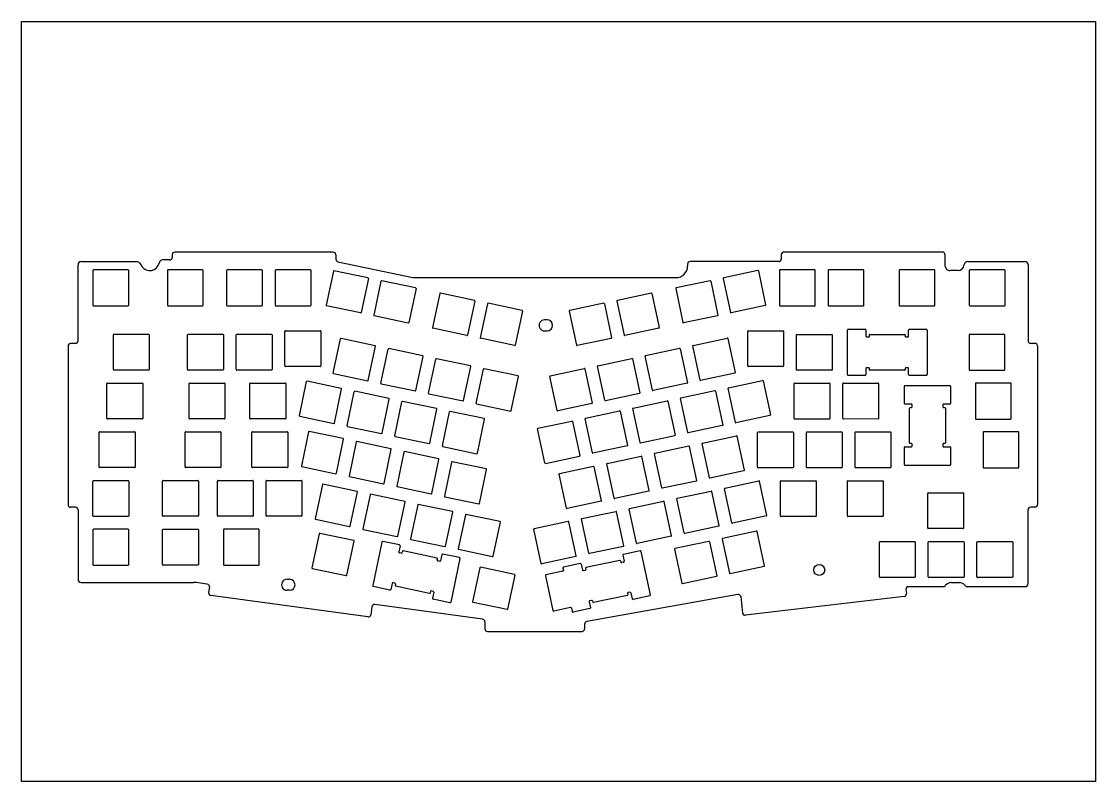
# Model space of a CAD drawing. Header units: inches. Extents: x -412 to 2236, y 581 to 1198.
# Drawn here: x -409.7 to 10.3, y 581 to 878 of the extents above; entities that cross this region are included whole.
import ezdxf

# ---------------------------------------------------------------- set-up
doc = ezdxf.new("R2010")
doc.units = ezdxf.units.IN
doc.header["$LTSCALE"] = 1.21
doc.header["$MEASUREMENT"] = 0
doc.layers.get('0').update_dxf_attribs({"linetype": 'CONTINUOUS'})

msp = doc.modelspace()

# ---------------------------------------------------------------- linework, layer by layer
for p, q in [((-409.726, 878.013), (10.274, 878.013)), ((-409.726, 581.013), (-409.726, 878.013)), ((10.274, 878.013), (10.274, 581.013)), ((10.274, 581.013), (-409.726, 581.013))]:
    msp.add_line(p, q)
at = {"color": 7, "linetype": 'Continuous'}
for p, q in [((-350.787, 786.877), (-350.787, 785.822)), ((-287.787, 787.881), (-349.787, 787.877)), ((-286.787, 786.881), (-286.787, 785.119)), ((-112.607, 786.893), (-112.607, 785.193)), ((-49.607, 787.897), (-111.607, 787.893)), ((-48.607, 786.897), (-48.606, 782.68)), ((-387.609, 753.189), (-387.611, 782.97)), ((-386.412, 784.17), (-364.667, 784.172)), ((-363.426, 783.514), (-362.611, 782.314)), ((-351.787, 784.821), (-354.462, 784.821)), ((-285.993, 784.141), (-256.708, 777.953)), ((-149.249, 783.193), (-149.248, 782.432)), ((-113.607, 784.193), (-148.249, 784.193)), ((-39.663, 784.193), (-17.307, 784.195)), ((-16.106, 782.995), (-16.104, 753.214)), ((-381.811, 780.719), (-381.81, 767.119)), ((-368.011, 780.92), (-381.611, 780.919)), ((-367.81, 767.12), (-367.811, 780.72)), ((-352.683, 780.721), (-352.682, 767.121)), ((-338.883, 780.922), (-352.483, 780.921)), ((-338.682, 767.122), (-338.683, 780.722)), ((-329.536, 780.723), (-329.535, 767.123)), ((-315.736, 780.924), (-329.336, 780.923)), ((-315.535, 767.124), (-315.536, 780.724)), ((-310.486, 780.724), (-310.485, 767.124)), ((-296.686, 780.925), (-310.286, 780.924)), ((-296.485, 767.125), (-296.486, 780.725)), ((-287.776, 780.466), (-290.586, 767.159)), ((-274.232, 777.81), (-287.539, 780.62)), ((-274.078, 777.573), (-276.889, 764.266)), ((-256.502, 777.932), (-153.748, 777.932)), ((-135.269, 777.628), (-132.438, 764.326)), ((-121.813, 780.697), (-135.115, 777.866)), ((-121.576, 780.543), (-118.745, 767.241)), ((-113.35, 780.737), (-113.349, 767.137)), ((-99.55, 780.938), (-113.15, 780.937)), ((-99.349, 766.938), (-99.35, 780.738)), ((-94.3, 780.739), (-94.299, 767.139)), ((-80.5, 780.94), (-94.1, 780.939)), ((-80.299, 767.14), (-80.3, 780.74)), ((-66.538, 780.738), (-66.538, 767.138)), ((-52.738, 780.938), (-66.338, 780.938)), ((-52.538, 767.139), (-52.538, 780.738)), ((-43.498, 780.681), (-46.606, 780.681)), ((-39.098, 780.739), (-39.098, 767.139)), ((-25.299, 780.939), (-38.898, 780.939)), ((-25.098, 767.139), (-25.099, 780.739)), ((-269.137, 776.529), (-271.948, 763.223)), ((-255.594, 773.873), (-268.9, 776.683)), ((-255.439, 773.636), (-258.25, 760.33)), ((-153.902, 773.663), (-151.071, 760.361)), ((-140.446, 776.731), (-153.748, 773.9)), ((-140.209, 776.577), (-137.378, 763.275)), ((-246.169, 771.678), (-248.979, 758.372)), ((-232.625, 769.022), (-245.932, 771.832)), ((-232.471, 768.785), (-235.281, 755.478)), ((-176.863, 768.776), (-174.032, 755.474)), ((-163.407, 771.845), (-176.709, 769.014)), ((-163.169, 771.691), (-160.338, 758.389)), ((-381.61, 766.919), (-368.01, 766.92)), ((-352.482, 766.921), (-338.882, 766.922)), ((-329.335, 766.923), (-315.735, 766.924)), ((-310.285, 766.924), (-296.685, 766.925)), ((-277.126, 764.112), (-290.432, 766.922)), ((-227.53, 767.741), (-230.34, 754.435)), ((-213.987, 765.085), (-227.293, 767.896)), ((-213.832, 764.848), (-216.643, 751.542)), ((-195.495, 764.811), (-192.665, 751.509)), ((-182.039, 767.879), (-195.341, 765.048)), ((-181.802, 767.725), (-178.971, 754.423)), ((-118.899, 767.003), (-132.201, 764.172)), ((-113.149, 766.937), (-99.349, 766.938)), ((-94.099, 766.939), (-80.499, 766.94)), ((-66.338, 766.938), (-52.738, 766.939)), ((-38.898, 766.939), (-25.298, 766.939)), ((-258.487, 760.175), (-271.793, 762.986)), ((-204.165, 761.406), (-205.165, 761.406)), ((-137.532, 763.038), (-150.834, 760.207)), ((-306.684, 743.389), (-306.685, 756.989)), ((-306.485, 757.19), (-292.885, 757.19)), ((-292.685, 756.99), (-292.684, 743.39)), ((-235.518, 755.324), (-248.825, 758.135)), ((-205.165, 757.106), (-204.165, 757.106)), ((-160.492, 758.151), (-173.795, 755.32)), ((-125.749, 743.392), (-125.75, 756.992)), ((-125.55, 757.192), (-111.95, 757.193)), ((-111.75, 756.993), (-111.749, 743.393)), ((-86.749, 740.024), (-86.75, 757.424)), ((-86.45, 757.724), (-79.8, 757.725)), ((-79.5, 757.425), (-79.5, 755.025)), ((-62.8, 755.026), (-62.8, 757.426)), ((-62.5, 757.726), (-55.85, 757.726)), ((-55.55, 757.426), (-55.549, 740.026)), ((-388.609, 752.189), (-390.509, 752.189)), ((-373.799, 741.975), (-373.8, 755.575)), ((-373.6, 755.775), (-360, 755.776)), ((-359.8, 755.576), (-359.799, 741.976)), ((-344.784, 741.977), (-344.785, 755.577)), ((-344.585, 755.777), (-330.985, 755.778)), ((-330.785, 755.578), (-330.784, 741.978)), ((-325.734, 741.978), (-325.735, 755.578)), ((-325.535, 755.778), (-311.935, 755.779)), ((-311.735, 755.579), (-311.734, 741.979)), ((-287.811, 740.626), (-284.995, 753.955)), ((-271.449, 751.298), (-284.758, 754.109)), ((-216.88, 751.387), (-230.186, 754.198)), ((-179.125, 754.186), (-192.427, 751.355)), ((-147.05, 751.442), (-133.745, 754.273)), ((-133.508, 754.119), (-130.673, 740.794)), ((-106.699, 741.923), (-106.7, 755.523)), ((-106.5, 755.723), (-92.9, 755.724)), ((-92.7, 755.524), (-92.699, 741.924)), ((-79.2, 754.725), (-78.45, 754.725)), ((-78.15, 755.025), (-78.15, 755.525)), ((-77.95, 755.725), (-64.35, 755.726)), ((-64.15, 755.526), (-64.15, 755.026)), ((-63.85, 754.726), (-63.1, 754.726)), ((-39.198, 755.523), (-39.198, 741.923)), ((-25.399, 755.724), (-38.999, 755.723)), ((-25.199, 741.923), (-25.199, 755.524)), ((-13.404, 752.214), (-15.104, 752.214)), ((-391.509, 751.189), (-391.505, 689.189)), ((-274.108, 737.755), (-271.293, 751.085)), ((-271.449, 751.298), (-271.453, 751.299)), ((-269.172, 736.689), (-266.357, 750.018)), ((-252.811, 747.362), (-266.12, 750.173)), ((-165.682, 747.476), (-152.378, 750.308)), ((-152.141, 750.154), (-149.306, 736.828)), ((-144.37, 737.903), (-147.206, 751.228)), ((-12.404, 751.214), (-12.4, 689.214)), ((-255.469, 733.819), (-252.654, 747.148)), ((-252.811, 747.362), (-252.814, 747.362)), ((-250.533, 732.752), (-247.718, 746.082)), ((-234.172, 743.425), (-247.481, 746.236)), ((-234.172, 743.425), (-234.175, 743.426)), ((-184.315, 743.511), (-171.011, 746.342)), ((-170.773, 746.188), (-167.938, 732.863)), ((-163.003, 733.937), (-165.838, 747.263)), ((-359.999, 741.776), (-373.599, 741.775)), ((-330.984, 741.778), (-344.584, 741.777)), ((-311.934, 741.779), (-325.534, 741.778)), ((-292.884, 743.19), (-306.484, 743.19)), ((-287.654, 740.412), (-274.345, 737.601)), ((-287.654, 740.412), (-287.651, 740.411)), ((-236.83, 729.882), (-234.015, 743.211)), ((-231.894, 728.816), (-229.079, 742.145)), ((-215.533, 739.488), (-228.842, 742.299)), ((-218.192, 725.945), (-215.376, 739.275)), ((-215.533, 739.488), (-215.536, 739.489)), ((-200.269, 726.006), (-203.104, 739.332)), ((-202.948, 739.545), (-189.643, 742.377)), ((-189.406, 742.223), (-186.571, 728.898)), ((-181.636, 729.972), (-184.471, 743.297)), ((-130.829, 740.58), (-144.133, 737.749)), ((-111.949, 743.193), (-125.549, 743.192)), ((-92.899, 741.724), (-106.499, 741.723)), ((-79.799, 739.725), (-86.449, 739.724)), ((-79.499, 742.425), (-79.499, 740.025)), ((-78.449, 742.725), (-79.199, 742.725)), ((-78.149, 741.925), (-78.149, 742.425)), ((-64.349, 741.726), (-77.949, 741.725)), ((-64.149, 742.426), (-64.149, 741.926)), ((-63.099, 742.726), (-63.849, 742.726)), ((-62.799, 740.026), (-62.799, 742.426)), ((-55.849, 739.726), (-62.499, 739.726)), ((-38.998, 741.723), (-25.399, 741.723)), ((-376.302, 722.925), (-376.303, 736.525)), ((-376.103, 736.725), (-362.503, 736.726)), ((-362.303, 736.526), (-362.302, 722.926)), ((-344.182, 722.927), (-344.183, 736.527)), ((-343.983, 736.727), (-330.383, 736.728)), ((-330.183, 736.528), (-330.182, 722.928)), ((-320.382, 722.929), (-320.383, 736.529)), ((-320.183, 736.729), (-306.583, 736.73)), ((-306.383, 736.53), (-306.382, 722.93)), ((-301.042, 723.95), (-298.227, 737.279)), ((-284.681, 734.623), (-297.99, 737.434)), ((-269.015, 736.475), (-255.706, 733.664)), ((-269.015, 736.475), (-269.012, 736.475)), ((-149.461, 736.615), (-162.766, 733.783)), ((-133.254, 734.901), (-119.95, 737.732)), ((-119.713, 737.578), (-116.878, 724.253)), ((-36.694, 736.473), (-36.694, 722.873)), ((-22.895, 736.673), (-36.494, 736.673)), ((-22.694, 722.873), (-22.695, 736.473)), ((-287.34, 721.08), (-284.525, 734.409)), ((-284.681, 734.623), (-284.684, 734.623)), ((-282.403, 720.013), (-279.588, 733.343)), ((-266.042, 730.686), (-279.351, 733.497)), ((-250.376, 732.539), (-237.067, 729.728)), ((-250.376, 732.539), (-250.373, 732.538)), ((-168.094, 732.649), (-181.399, 729.818)), ((-151.887, 730.935), (-138.583, 733.767)), ((-138.345, 733.613), (-135.51, 720.288)), ((-130.575, 721.362), (-133.411, 734.687)), ((-268.701, 717.143), (-265.886, 730.473)), ((-266.042, 730.686), (-266.045, 730.687)), ((-263.765, 716.077), (-260.949, 729.406)), ((-247.403, 726.749), (-260.712, 729.56)), ((-247.403, 726.749), (-247.407, 726.75)), ((-231.738, 728.602), (-218.429, 725.791)), ((-231.738, 728.602), (-231.734, 728.601)), ((-186.727, 728.684), (-200.031, 725.853)), ((-167.841, 713.431), (-170.676, 726.756)), ((-170.52, 726.97), (-157.215, 729.801)), ((-156.978, 729.647), (-154.143, 716.322)), ((-149.208, 717.397), (-152.044, 730.722)), ((-362.502, 722.726), (-376.102, 722.725)), ((-330.382, 722.728), (-343.982, 722.727)), ((-306.582, 722.73), (-320.182, 722.729)), ((-300.886, 723.736), (-287.577, 720.925)), ((-300.886, 723.736), (-300.882, 723.736)), ((-250.062, 713.206), (-247.247, 726.536)), ((-245.126, 712.14), (-242.311, 725.469)), ((-228.765, 722.813), (-242.074, 725.624)), ((-231.423, 709.27), (-228.609, 722.599)), ((-228.765, 722.813), (-228.768, 722.813)), ((-186.473, 709.466), (-189.309, 722.791)), ((-189.153, 723.005), (-175.848, 725.836)), ((-175.611, 725.682), (-172.776, 712.357)), ((-117.033, 724.039), (-130.338, 721.208)), ((-36.494, 722.673), (-22.894, 722.673)), ((-282.247, 719.8), (-268.938, 716.989)), ((-282.247, 719.8), (-282.244, 719.799)), ((-205.106, 705.5), (-207.942, 718.825)), ((-207.785, 719.039), (-194.481, 721.871)), ((-194.244, 721.717), (-191.408, 708.391)), ((-135.666, 720.074), (-148.971, 717.243)), ((-379.301, 703.875), (-379.302, 717.475)), ((-379.102, 717.675), (-365.502, 717.676)), ((-365.302, 717.476), (-365.301, 703.876)), ((-345.781, 703.877), (-345.782, 717.477)), ((-345.582, 717.677), (-331.982, 717.678)), ((-331.782, 717.478), (-331.781, 703.878)), ((-319.611, 703.879), (-319.612, 717.479)), ((-319.412, 717.679), (-305.812, 717.68)), ((-305.612, 717.48), (-305.611, 703.88)), ((-297.467, 717.649), (-300.282, 704.319)), ((-283.921, 714.992), (-297.23, 717.803)), ((-286.58, 701.449), (-283.765, 714.779)), ((-283.921, 714.992), (-283.925, 714.993)), ((-263.608, 715.863), (-250.299, 713.052)), ((-263.608, 715.863), (-263.605, 715.862)), ((-154.299, 716.109), (-167.603, 713.277)), ((-143.413, 713.262), (-130.108, 716.094)), ((-127.035, 702.615), (-129.871, 715.94)), ((-121.846, 703.822), (-121.847, 717.422)), ((-121.647, 717.622), (-108.047, 717.623)), ((-107.847, 717.423), (-107.846, 703.823)), ((-102.796, 703.823), (-102.797, 717.423)), ((-102.597, 717.623), (-88.997, 717.624)), ((-88.797, 717.424), (-88.796, 703.824)), ((-33.695, 717.423), (-33.694, 703.823)), ((-19.894, 717.623), (-33.495, 717.623)), ((-19.694, 703.824), (-19.694, 717.423)), ((-278.829, 713.712), (-281.643, 700.382)), ((-265.283, 711.055), (-278.591, 713.866)), ((-267.941, 697.512), (-265.127, 710.842)), ((-265.283, 711.055), (-265.286, 711.056)), ((-246.644, 707.119), (-259.953, 709.93)), ((-244.969, 711.926), (-231.66, 709.115)), ((-244.969, 711.926), (-244.966, 711.926)), ((-172.932, 712.143), (-186.236, 709.312)), ((-162.045, 709.297), (-148.741, 712.128)), ((-145.668, 698.649), (-148.504, 711.974)), ((-140.733, 699.723), (-143.569, 713.049)), ((-260.19, 709.775), (-263.004, 696.446)), ((-249.302, 693.576), (-246.488, 706.905)), ((-246.644, 707.119), (-246.647, 707.119)), ((-241.551, 705.839), (-244.366, 692.509)), ((-228.005, 703.182), (-241.314, 705.993)), ((-204.869, 705.346), (-191.567, 708.177)), ((-180.678, 705.331), (-167.374, 708.163)), ((-164.301, 694.684), (-167.136, 708.009)), ((-159.366, 695.758), (-162.202, 709.083)), ((-365.501, 703.676), (-379.101, 703.675)), ((-331.981, 703.678), (-345.581, 703.677)), ((-305.811, 703.68), (-319.411, 703.679)), ((-300.126, 704.106), (-286.817, 701.295)), ((-300.126, 704.106), (-300.123, 704.105)), ((-230.664, 689.639), (-227.849, 702.968)), ((-228.005, 703.182), (-228.008, 703.183)), ((-199.311, 701.366), (-186.006, 704.198)), ((-182.933, 690.718), (-185.769, 704.044)), ((-177.999, 691.793), (-180.835, 705.118)), ((-127.192, 702.401), (-140.496, 699.57)), ((-108.046, 703.623), (-121.646, 703.622)), ((-88.996, 703.624), (-102.596, 703.623)), ((-33.494, 703.623), (-19.894, 703.624)), ((-381.805, 684.824), (-381.806, 698.424)), ((-381.606, 698.624), (-368.006, 698.625)), ((-367.806, 698.425), (-367.805, 684.825)), ((-314.078, 684.846), (-314.079, 698.446)), ((-313.879, 698.646), (-300.279, 698.647)), ((-300.079, 698.447), (-300.078, 684.847)), ((-281.487, 700.169), (-268.178, 697.358)), ((-281.487, 700.169), (-281.484, 700.168)), ((-196.632, 687.827), (-199.467, 701.152)), ((-145.824, 698.436), (-159.129, 695.604)), ((-134.664, 695.647), (-121.36, 698.479)), ((-118.287, 685), (-121.123, 698.325)), ((-112.945, 684.772), (-112.946, 698.372)), ((-112.746, 698.573), (-99.146, 698.573)), ((-98.946, 698.373), (-98.945, 684.773)), ((-86.745, 684.774), (-86.746, 698.374)), ((-86.546, 698.574), (-72.946, 698.575)), ((-72.746, 698.375), (-72.745, 684.775)), ((-292.06, 697.036), (-294.875, 683.707)), ((-278.514, 694.38), (-291.823, 697.191)), ((-281.173, 680.837), (-278.358, 694.166)), ((-278.514, 694.38), (-278.517, 694.38)), ((-273.421, 693.1), (-276.236, 679.77)), ((-259.875, 690.443), (-273.184, 693.254)), ((-262.848, 696.232), (-249.539, 693.421)), ((-262.848, 696.232), (-262.845, 696.232)), ((-164.457, 694.47), (-177.762, 691.639)), ((-153.297, 691.682), (-139.993, 694.514)), ((-136.92, 681.034), (-139.755, 694.36)), ((-131.985, 682.109), (-134.821, 695.434)), ((-55.345, 680.026), (-55.346, 693.626)), ((-55.146, 693.826), (-41.546, 693.827)), ((-41.346, 693.627), (-41.345, 680.027)), ((-262.534, 676.9), (-259.719, 690.23)), ((-259.875, 690.443), (-259.879, 690.444)), ((-254.783, 689.163), (-257.597, 675.833)), ((-241.237, 686.506), (-254.546, 689.317)), ((-244.209, 692.296), (-230.901, 689.485)), ((-244.209, 692.296), (-244.206, 692.295)), ((-183.09, 690.505), (-196.394, 687.673)), ((-171.93, 687.717), (-158.625, 690.548)), ((-155.552, 677.069), (-158.388, 690.394)), ((-150.618, 678.143), (-153.454, 691.468)), ((-388.605, 688.189), (-390.505, 688.189)), ((-387.605, 687.189), (-387.603, 660.021)), ((-368.005, 684.625), (-381.605, 684.624)), ((-300.278, 684.647), (-313.878, 684.646)), ((-243.895, 672.963), (-241.081, 686.293)), ((-241.237, 686.506), (-241.24, 686.507)), ((-236.144, 685.226), (-238.958, 671.897)), ((-222.598, 682.57), (-235.907, 685.381)), ((-190.563, 683.751), (-177.258, 686.583)), ((-174.185, 673.104), (-177.021, 686.429)), ((-169.251, 674.178), (-172.086, 687.503)), ((-118.443, 684.786), (-131.748, 681.955)), ((-16.098, 658.336), (-16.1, 687.214)), ((-13.4, 688.214), (-15.1, 688.214)), ((-294.719, 683.493), (-281.41, 680.682)), ((-294.719, 683.493), (-294.716, 683.493)), ((-225.256, 669.027), (-222.442, 682.356)), ((-222.598, 682.57), (-222.601, 682.57)), ((-195.891, 682.617), (-209.192, 679.786)), ((-192.818, 669.138), (-195.654, 682.463)), ((-187.883, 670.212), (-190.719, 683.538)), ((-137.076, 680.821), (-150.381, 677.989)), ((-99.145, 684.573), (-112.745, 684.573)), ((-72.945, 684.575), (-86.545, 684.574)), ((-381.805, 679.374), (-381.804, 665.774)), ((-368.005, 679.575), (-381.605, 679.574)), ((-367.804, 665.775), (-367.805, 679.375)), ((-354.559, 665.776), (-354.56, 679.376)), ((-354.36, 679.576), (-340.76, 679.577)), ((-340.56, 679.377), (-340.559, 665.777)), ((-330.76, 679.378), (-330.759, 665.778)), ((-316.96, 679.579), (-330.56, 679.578)), ((-316.759, 665.779), (-316.76, 679.379)), ((-293.357, 677.84), (-296.172, 664.51)), ((-279.811, 675.183), (-293.12, 677.994)), ((-276.08, 679.557), (-262.771, 676.746)), ((-276.08, 679.557), (-276.077, 679.556)), ((-206.516, 666.247), (-209.352, 679.572)), ((-155.709, 676.855), (-169.013, 674.024)), ((-122.243, 678.814), (-135.545, 675.984)), ((-119.174, 665.358), (-122.005, 678.66)), ((-41.545, 679.827), (-55.145, 679.826)), ((-282.47, 661.64), (-279.655, 674.97)), ((-279.811, 675.183), (-279.814, 675.184)), ((-268.789, 674.593), (-272.385, 657.569)), ((-261.927, 673.45), (-268.434, 674.824)), ((-261.696, 673.095), (-262.192, 670.747)), ((-257.441, 675.62), (-244.132, 672.809)), ((-257.441, 675.62), (-257.438, 675.619)), ((-174.342, 672.89), (-187.646, 670.058)), ((-140.875, 674.849), (-154.178, 672.018)), ((-140.638, 674.695), (-137.807, 661.393)), ((-135.699, 675.746), (-132.868, 662.444)), ((-74.194, 660.975), (-74.194, 674.575)), ((-73.994, 674.775), (-60.394, 674.776)), ((-60.194, 674.576), (-60.194, 660.976)), ((-55.144, 660.976), (-55.144, 674.576)), ((-54.944, 674.776), (-41.344, 674.777)), ((-41.144, 674.577), (-41.144, 660.977)), ((-36.094, 660.978), (-36.094, 674.578)), ((-35.894, 674.778), (-22.294, 674.779)), ((-22.094, 674.579), (-22.094, 660.979)), ((-261.227, 670.236), (-261.96, 670.391)), ((-260.768, 670.957), (-260.871, 670.468)), ((-247.222, 668.3), (-260.531, 671.111)), ((-247.222, 668.3), (-247.225, 668.301)), ((-247.173, 667.574), (-247.066, 668.087)), ((-245.384, 669.649), (-245.88, 667.301)), ((-238.494, 668.501), (-245.028, 669.881)), ((-238.263, 668.145), (-241.859, 651.121)), ((-238.802, 671.683), (-238.799, 671.683)), ((-225.493, 668.872), (-238.799, 671.683)), ((-192.974, 668.924), (-206.279, 666.093)), ((-174.556, 669.419), (-174.057, 667.072)), ((-167.821, 671.159), (-174.325, 669.775)), ((-167.465, 670.928), (-163.843, 653.909)), ((-154.331, 671.781), (-151.501, 658.479)), ((-381.604, 665.574), (-368.004, 665.575)), ((-340.759, 665.577), (-354.359, 665.576)), ((-330.559, 665.578), (-316.959, 665.579)), ((-296.016, 664.297), (-282.707, 661.486)), ((-296.016, 664.297), (-296.012, 664.296)), ((-246.235, 667.07), (-246.942, 667.219)), ((-230.496, 664.563), (-233.306, 651.257)), ((-216.954, 661.907), (-230.259, 664.717)), ((-197.982, 664.434), (-197.794, 663.554)), ((-191.246, 666.174), (-197.751, 664.79)), ((-190.89, 665.943), (-190.391, 663.596)), ((-189.174, 664.366), (-189.07, 663.877)), ((-175.718, 667.434), (-189.02, 664.603)), ((-175.481, 667.28), (-175.377, 666.791)), ((-174.288, 666.716), (-175.021, 666.56)), ((-132.631, 662.29), (-119.328, 665.121)), ((-305.883, 660.027), (-304.883, 660.027)), ((-216.798, 661.67), (-219.608, 648.363)), ((-216.954, 661.907), (-216.952, 661.907)), ((-204.858, 661.437), (-201.965, 647.841)), ((-198.025, 663.198), (-204.627, 661.793)), ((-189.301, 663.521), (-190.035, 663.365)), ((-137.961, 661.156), (-151.263, 658.325)), ((-60.394, 660.776), (-73.994, 660.775)), ((-41.344, 660.777), (-54.944, 660.776)), ((-22.294, 660.779), (-35.894, 660.778)), ((-386.403, 658.822), (-342.408, 658.824)), ((-337.087, 658.16), (-341.456, 658.759)), ((-336.232, 657.033), (-336.531, 654.858)), ((-304.883, 655.727), (-305.883, 655.727)), ((-265.647, 655.839), (-272.154, 657.213)), ((-264.796, 658.419), (-265.292, 656.07)), ((-263.706, 658.495), (-264.44, 658.65)), ((-263.475, 658.14), (-263.582, 657.627)), ((-263.426, 657.414), (-250.117, 654.603)), ((-263.426, 657.414), (-263.423, 657.413)), ((-249.777, 655.246), (-249.88, 654.757)), ((-248.688, 655.323), (-249.422, 655.478)), ((-63.864, 656.015), (-63.678, 654.445)), ((-49.5, 657.134), (-62.871, 657.133)), ((-46.138, 658.724), (-42.968, 658.724)), ((-17.298, 657.136), (-39.607, 657.134)), ((-274.251, 645.302), (-335.676, 653.732)), ((-248.456, 654.967), (-248.952, 652.619)), ((-242.214, 650.889), (-248.721, 652.264)), ((-233.149, 651.019), (-233.152, 651.02)), ((-219.845, 648.209), (-233.152, 651.02)), ((-129.656, 654.115), (-188.701, 643.547)), ((-187.768, 651.272), (-187.268, 648.924)), ((-186.803, 651.784), (-187.537, 651.627)), ((-186.448, 651.553), (-186.344, 651.063)), ((-172.804, 653.74), (-186.106, 650.909)), ((-172.754, 654.467), (-172.65, 653.978)), ((-171.79, 654.979), (-172.523, 654.823)), ((-171.434, 654.748), (-170.934, 652.4)), ((-164.074, 653.554), (-170.578, 652.169)), ((-128.487, 653.248), (-127.73, 646.858)), ((-64.553, 653.334), (-126.619, 645.982)), ((-272.69, 649.327), (-273.125, 646.157)), ((-229.389, 644.394), (-271.563, 650.182)), ((-195.007, 649.015), (-201.609, 647.61)), ((-194.651, 648.784), (-194.36, 647.415)), ((-187.499, 648.568), (-194.004, 647.184)), ((-228.525, 643.404), (-228.525, 640.685)), ((-227.525, 639.685), (-190.525, 639.687)), ((-189.525, 642.562), (-189.525, 640.687))]:
    msp.add_line(p, q, dxfattribs=at)
at = {"color": 6, "linetype": 'Continuous'}
for p, q in [((-107.583, 722.873), (-107.584, 736.473)), ((-107.384, 736.673), (-93.784, 736.674)), ((-93.584, 736.474), (-93.583, 722.874)), ((-88.533, 722.874), (-88.534, 736.474)), ((-88.334, 736.674), (-74.734, 736.675)), ((-74.534, 736.475), (-74.533, 722.875)), ((-64.434, 728.703), (-64.435, 735.553)), ((-64.235, 735.753), (-46.635, 735.754)), ((-46.435, 735.554), (-46.434, 728.704)), ((-61.734, 728.503), (-64.234, 728.503)), ((-62.433, 713.353), (-62.434, 726.953)), ((-62.234, 727.153), (-61.734, 727.153)), ((-61.434, 727.453), (-61.434, 728.203)), ((-49.434, 728.204), (-49.434, 727.454)), ((-46.634, 728.504), (-49.134, 728.504)), ((-49.134, 727.154), (-48.634, 727.154)), ((-48.434, 726.954), (-48.433, 713.354)), ((-93.783, 722.674), (-107.383, 722.673)), ((-74.733, 722.675), (-88.333, 722.674)), ((-83.743, 703.823), (-83.744, 717.423)), ((-83.544, 717.623), (-69.944, 717.624)), ((-69.744, 717.424), (-69.743, 703.824)), ((-64.433, 704.753), (-64.433, 711.603)), ((-64.233, 711.803), (-61.733, 711.803)), ((-61.733, 713.153), (-62.233, 713.153)), ((-61.433, 712.103), (-61.433, 712.853)), ((-49.433, 712.854), (-49.433, 712.104)), ((-48.633, 713.154), (-49.133, 713.154)), ((-49.133, 711.804), (-46.633, 711.804)), ((-46.433, 711.604), (-46.433, 704.754)), ((-69.943, 703.624), (-83.543, 703.623)), ((-46.633, 704.554), (-64.233, 704.553)), ((-354.558, 684.843), (-354.559, 698.443)), ((-354.359, 698.643), (-340.759, 698.644)), ((-340.559, 698.444), (-340.558, 684.844)), ((-333.128, 684.844), (-333.129, 698.444)), ((-332.929, 698.644), (-319.329, 698.645)), ((-319.129, 698.445), (-319.128, 684.845)), ((-340.758, 684.644), (-354.358, 684.643)), ((-319.328, 684.645), (-332.928, 684.644))]:
    msp.add_line(p, q, dxfattribs=at)
at = {"color": 7, "linetype": 'Continuous'}
msp.add_circle((-97.778, 663.694), 2.15, dxfattribs=at)
for centre, radius, start, end in [((-351.787, 785.821), 1, 270.00384, 0.00384), ((-349.787, 786.877), 1, 90.00384, 180.00384), ((-287.787, 786.881), 1, 0.00384, 90.00384), ((-111.607, 786.893), 1, 90.00384, 180.00384), ((-49.607, 786.897), 1, 0.00384, 90.00384), ((-386.411, 782.97), 1.2, 90.00384, 180.00384), ((-364.667, 782.672), 1.5, 34.17834, 90.00384), ((-359.55, 784.393), 3.7, 214.17834, 348.10721), ((-354.461, 783.321), 1.5, 90.00384, 168.10721), ((-285.787, 785.119), 1, 180.00384, 258.07), ((-153.748, 782.432), 4.5, 270, 0.00384), ((-148.249, 783.193), 1, 90, 180.00384), ((-113.607, 785.193), 1, 270, 0.00384), ((-46.606, 782.681), 2, 180.00384, 270.00384), ((-43.498, 783.031), 2.35, 270, 354.97538), ((-39.663, 782.693), 1.5, 90.00384, 174.97538), ((-17.306, 782.995), 1.2, 0.00384, 90.00384), ((-381.611, 780.719), 0.2, 90.00384, 180.00384), ((-368.011, 780.72), 0.2, 0.00384, 90.00384), ((-352.483, 780.721), 0.2, 90.00384, 180.00384), ((-338.883, 780.722), 0.2, 0.00384, 90.00384), ((-329.336, 780.723), 0.2, 90.00384, 180.00384), ((-315.736, 780.724), 0.2, 0.00384, 90.00384), ((-310.286, 780.724), 0.2, 90.00384, 180.00384), ((-296.686, 780.725), 0.2, 0.00384, 90.00384), ((-287.58, 780.424), 0.2, 78.07384, 168.07384), ((-274.274, 777.614), 0.2, 348.07384, 78.07384), ((-256.502, 778.932), 1, 258.07, 270), ((-135.074, 777.67), 0.2, 102.01444, 192.01444), ((-121.772, 780.501), 0.2, 12.01444, 102.01444), ((-113.15, 780.737), 0.2, 90.00384, 180.00384), ((-99.55, 780.738), 0.2, 0.00384, 90.00384), ((-94.1, 780.739), 0.2, 90.00384, 180.00384), ((-80.5, 780.74), 0.2, 0.00384, 90.00384), ((-66.338, 780.738), 0.2, 90, 180), ((-52.738, 780.738), 0.2, 0.00384, 90), ((-38.898, 780.739), 0.2, 90.00384, 180), ((-25.299, 780.739), 0.2, 0.00384, 90.00384), ((-268.941, 776.488), 0.2, 78.07384, 168.07384), ((-255.635, 773.677), 0.2, 348.07384, 78.07384), ((-153.706, 773.705), 0.2, 102.01444, 192.01444), ((-140.404, 776.536), 0.2, 12.01444, 102.01444), ((-245.973, 771.637), 0.2, 78.07384, 168.07384), ((-232.667, 768.826), 0.2, 348.07384, 78.07384), ((-176.667, 768.818), 0.2, 102.01444, 192.01444), ((-163.365, 771.649), 0.2, 12.01444, 102.01444), ((-381.61, 767.119), 0.2, 180.00384, 270.00384), ((-368.01, 767.12), 0.2, 270.00384, 0.00384), ((-352.482, 767.121), 0.2, 180.00384, 270.00384), ((-338.882, 767.122), 0.2, 270.00384, 0.00384), ((-329.335, 767.123), 0.2, 180.00384, 270.00384), ((-315.735, 767.124), 0.2, 270.00384, 0.00384), ((-310.285, 767.124), 0.2, 180.00384, 270.00384), ((-296.685, 767.125), 0.2, 270.00384, 0.00384), ((-290.391, 767.118), 0.2, 168.07384, 258.07384), ((-227.334, 767.7), 0.2, 78.07384, 168.07384), ((-214.028, 764.889), 0.2, 348.07384, 78.07384), ((-195.3, 764.853), 0.2, 102.01444, 192.01444), ((-181.998, 767.684), 0.2, 12.01444, 102.01444), ((-118.941, 767.199), 0.2, 282.01444, 12.01443), ((-113.149, 767.137), 0.2, 180.00384, 270.00384), ((-94.099, 767.139), 0.2, 180.00384, 270.00384), ((-80.499, 767.14), 0.2, 270.00384, 0.00384), ((-66.338, 767.138), 0.2, 180, 270.00384), ((-52.738, 767.139), 0.2, 270.00384, 0.00384), ((-38.898, 767.139), 0.2, 180, 270), ((-25.298, 767.139), 0.2, 270, 0.00384), ((-277.084, 764.308), 0.2, 258.07384, 348.07384), ((-271.752, 763.181), 0.2, 168.07384, 258.07384), ((-258.445, 760.371), 0.2, 258.07384, 348.07384), ((-205.165, 759.256), 2.15, 90.00384, 270.00384), ((-204.165, 759.256), 2.15, 270.00384, 90.00384), ((-150.875, 760.403), 0.2, 192.01444, 282.01444), ((-137.573, 763.233), 0.2, 282.01444, 12.01444), ((-132.243, 764.368), 0.2, 192.01444, 282.01444), ((-306.485, 756.99), 0.2, 90.00384, 180.00384), ((-292.885, 756.99), 0.2, 0.00384, 90.00384), ((-248.784, 758.33), 0.2, 168.07384, 258.07384), ((-160.534, 758.347), 0.2, 282.01444, 12.01444), ((-125.55, 756.992), 0.2, 90.00384, 180.00384), ((-111.95, 756.993), 0.2, 0.00384, 90.00384), ((-86.45, 757.424), 0.3, 90.00384, 180.00384), ((-79.8, 757.425), 0.3, 0.00384, 90.00384), ((-62.5, 757.426), 0.3, 90.00384, 180.00384), ((-55.85, 757.426), 0.3, 0.00384, 90.00384), ((-390.509, 751.189), 1, 90.00384, 180.00384), ((-388.609, 753.189), 1, 270.00384, 0.00384), ((-373.6, 755.575), 0.2, 90.00384, 180.00384), ((-360, 755.576), 0.2, 0.00384, 90.00384), ((-344.585, 755.577), 0.2, 90.00384, 180.00384), ((-330.985, 755.578), 0.2, 0.00384, 90.00384), ((-325.535, 755.578), 0.2, 90.00384, 180.00384), ((-311.935, 755.579), 0.2, 0.00384, 90.00384), ((-284.8, 753.914), 0.2, 78.07384, 168.07384), ((-235.477, 755.52), 0.2, 258.07384, 348.07384), ((-230.145, 754.394), 0.2, 168.07384, 258.07384), ((-179.167, 754.382), 0.2, 282.01444, 12.01444), ((-173.836, 755.516), 0.2, 192.01444, 282.01444), ((-133.704, 754.077), 0.2, 12.01444, 102.01444), ((-106.5, 755.523), 0.2, 90.00384, 180.00384), ((-92.9, 755.524), 0.2, 0.00384, 90.00384), ((-79.2, 755.025), 0.3, 180.00384, 270.00384), ((-78.45, 755.025), 0.3, 270.00384, 0.00384), ((-77.95, 755.525), 0.2, 90.00384, 180.00384), ((-64.35, 755.526), 0.2, 0.00384, 90.00384), ((-63.85, 755.026), 0.3, 180.00384, 270.00384), ((-63.1, 755.026), 0.3, 270.00384, 0.00384), ((-38.998, 755.523), 0.2, 90.00384, 180), ((-25.399, 755.524), 0.2, 0.00384, 90.00384), ((-15.104, 753.214), 1, 180.00384, 270.00384), ((-13.404, 751.214), 1, 0.00384, 90.00384), ((-271.493, 751.103), 0.2, 348.07384, 78.22856), ((-266.161, 749.977), 0.2, 78.07384, 168.07384), ((-216.838, 751.583), 0.2, 258.07384, 348.07384), ((-192.469, 751.551), 0.2, 192.01444, 282.01444), ((-152.336, 750.112), 0.2, 12.01444, 102.01444), ((-147.006, 751.246), 0.2, 102.70476, 192.01443), ((-252.854, 747.166), 0.2, 348.07385, 78.22856), ((-247.522, 746.04), 0.2, 78.07384, 168.07385), ((-234.216, 743.23), 0.2, 348.07385, 78.22856), ((-184.271, 743.316), 0.2, 102.70476, 192.01443), ((-170.969, 746.147), 0.2, 12.01444, 102.01444), ((-165.638, 747.281), 0.2, 102.70476, 192.01444), ((-373.599, 741.975), 0.2, 180.00384, 270.00384), ((-359.999, 741.976), 0.2, 270.00384, 0.00384), ((-344.584, 741.977), 0.2, 180.00384, 270.00384), ((-330.984, 741.978), 0.2, 270.00384, 0.00384), ((-325.534, 741.978), 0.2, 180.00384, 270.00384), ((-311.934, 741.979), 0.2, 270.00384, 0.00384), ((-306.484, 743.39), 0.2, 180.00384, 270.00384), ((-292.884, 743.39), 0.2, 270.00384, 0.00384), ((-287.61, 740.607), 0.2, 168.07384, 258.22858), ((-228.883, 742.104), 0.2, 78.07384, 168.07384), ((-215.577, 739.293), 0.2, 348.07384, 78.22856), ((-202.904, 739.35), 0.2, 102.70476, 192.01443), ((-189.602, 742.181), 0.2, 12.01444, 102.01444), ((-130.873, 740.775), 0.2, 282.70476, 12.01443), ((-125.549, 743.392), 0.2, 180.00384, 270.00384), ((-111.949, 743.393), 0.2, 270.00384, 0.00384), ((-106.499, 741.923), 0.2, 180.00384, 270.00384), ((-92.899, 741.924), 0.2, 270.00384, 0.00384), ((-86.449, 740.024), 0.3, 180.00384, 270.00384), ((-79.799, 740.025), 0.3, 270.00384, 0.00384), ((-79.199, 742.425), 0.3, 90.00384, 180.00384), ((-78.449, 742.425), 0.3, 0.00384, 90.00384), ((-77.949, 741.925), 0.2, 180.00384, 270.00384), ((-64.349, 741.926), 0.2, 270.00384, 0.00384), ((-63.849, 742.426), 0.3, 90.00384, 180.00384), ((-63.099, 742.426), 0.3, 0.00384, 90.00384), ((-62.499, 740.026), 0.3, 180.00384, 270.00384), ((-55.849, 740.026), 0.3, 270.00384, 0.00384), ((-38.998, 741.923), 0.2, 180, 270), ((-25.399, 741.923), 0.2, 270, 0.00384), ((-376.103, 736.525), 0.2, 90.00384, 180.00384), ((-362.503, 736.526), 0.2, 0.00384, 90.00384), ((-343.983, 736.527), 0.2, 90.00384, 180.00384), ((-330.383, 736.528), 0.2, 0.00384, 90.00384), ((-320.183, 736.529), 0.2, 90.00384, 180.00384), ((-306.583, 736.53), 0.2, 0.00384, 90.00384), ((-298.031, 737.238), 0.2, 78.07384, 168.07384), ((-274.304, 737.797), 0.2, 258.07384, 348.07384), ((-268.971, 736.67), 0.2, 168.07384, 258.22858), ((-149.505, 736.81), 0.2, 282.70476, 12.01443), ((-144.175, 737.944), 0.2, 192.01444, 282.01444), ((-119.908, 737.537), 0.2, 12.01444, 102.01444), ((-36.494, 736.473), 0.2, 90.00384, 180), ((-22.895, 736.473), 0.2, 0.00384, 90.00384), ((-284.725, 734.428), 0.2, 348.07384, 78.22856), ((-279.393, 733.301), 0.2, 78.07384, 168.07384), ((-255.665, 733.86), 0.2, 258.07384, 348.07384), ((-250.333, 732.734), 0.2, 168.07384, 258.22858), ((-168.138, 732.844), 0.2, 282.70476, 12.01443), ((-162.807, 733.979), 0.2, 192.01444, 282.01444), ((-151.843, 730.74), 0.2, 102.70476, 192.01443), ((-138.541, 733.571), 0.2, 12.01444, 102.01444), ((-133.21, 734.706), 0.2, 102.70476, 192.01443), ((-266.086, 730.491), 0.2, 348.07384, 78.22856), ((-260.754, 729.365), 0.2, 78.07384, 168.07384), ((-247.447, 726.554), 0.2, 348.07384, 78.22856), ((-237.026, 729.923), 0.2, 258.07384, 348.07384), ((-231.694, 728.797), 0.2, 168.07384, 258.22858), ((-186.771, 728.879), 0.2, 282.70476, 12.01444), ((-181.44, 730.014), 0.2, 192.01444, 282.01444), ((-170.476, 726.775), 0.2, 102.70476, 192.01444), ((-157.174, 729.606), 0.2, 12.01444, 102.01444), ((-376.102, 722.925), 0.2, 180.00384, 270.00384), ((-362.502, 722.926), 0.2, 270.00384, 0.00384), ((-343.982, 722.927), 0.2, 180.00384, 270.00384), ((-330.382, 722.928), 0.2, 270.00384, 0.00384), ((-320.182, 722.929), 0.2, 180.00384, 270.00384), ((-306.582, 722.93), 0.2, 270.00384, 0.00384), ((-300.842, 723.932), 0.2, 168.07384, 258.22858), ((-242.115, 725.428), 0.2, 78.07384, 168.07384), ((-228.808, 722.617), 0.2, 348.07385, 78.22856), ((-218.387, 725.987), 0.2, 258.07384, 348.07385), ((-200.073, 726.048), 0.2, 192.01444, 282.01444), ((-189.109, 722.809), 0.2, 102.70476, 192.01443), ((-175.807, 725.64), 0.2, 12.01444, 102.01444), ((-117.077, 724.235), 0.2, 282.70476, 12.01443), ((-36.494, 722.873), 0.2, 180, 270), ((-22.894, 722.873), 0.2, 270, 0.00384), ((-287.535, 721.121), 0.2, 258.07384, 348.07384), ((-282.203, 719.995), 0.2, 168.07384, 258.22858), ((-207.741, 718.844), 0.2, 102.70476, 192.01443), ((-194.439, 721.675), 0.2, 12.01444, 102.01444), ((-135.71, 720.269), 0.2, 282.70476, 12.01443), ((-130.38, 721.404), 0.2, 192.01444, 282.01444), ((-379.102, 717.475), 0.2, 90.00384, 180.00384), ((-365.502, 717.476), 0.2, 0.00384, 90.00384), ((-345.582, 717.477), 0.2, 90.00384, 180.00384), ((-331.982, 717.478), 0.2, 0.00384, 90.00384), ((-319.412, 717.479), 0.2, 90.00384, 180.00384), ((-305.812, 717.48), 0.2, 0.00384, 90.00384), ((-297.272, 717.607), 0.2, 78.07384, 168.07384), ((-283.965, 714.797), 0.2, 348.07384, 78.22856), ((-268.897, 717.184), 0.2, 258.07384, 348.07384), ((-263.564, 716.058), 0.2, 168.07384, 258.22858), ((-154.343, 716.304), 0.2, 282.70476, 12.01443), ((-149.012, 717.438), 0.2, 192.01444, 282.01444), ((-130.067, 715.898), 0.2, 12.01444, 102.01444), ((-121.647, 717.422), 0.2, 90.00384, 180.00384), ((-108.047, 717.423), 0.2, 0.00384, 90.00384), ((-102.597, 717.423), 0.2, 90.00384, 180.00384), ((-88.997, 717.424), 0.2, 0.00384, 90.00384), ((-33.495, 717.423), 0.2, 90, 180.00384), ((-19.894, 717.423), 0.2, 0, 90), ((-278.633, 713.671), 0.2, 78.07384, 168.07384), ((-265.326, 710.86), 0.2, 348.07384, 78.22856), ((-259.994, 709.734), 0.2, 78.07384, 168.07384), ((-250.258, 713.248), 0.2, 258.07384, 348.07384), ((-244.925, 712.121), 0.2, 168.07384, 258.22858), ((-172.976, 712.338), 0.2, 282.70476, 12.01444), ((-167.645, 713.473), 0.2, 192.01444, 282.01444), ((-148.699, 711.933), 0.2, 12.01444, 102.01444), ((-143.369, 713.067), 0.2, 102.70462, 192.01443), ((-246.688, 706.923), 0.2, 348.07385, 78.22856), ((-241.355, 705.797), 0.2, 78.07384, 168.07384), ((-231.619, 709.311), 0.2, 258.07384, 348.07384), ((-191.608, 708.373), 0.2, 282.70476, 12.01444), ((-186.278, 709.507), 0.2, 192.01444, 282.01444), ((-167.332, 707.967), 0.2, 12.01444, 102.01444), ((-162.001, 709.102), 0.2, 102.70462, 192.01444), ((-379.101, 703.875), 0.2, 180.00384, 270.00384), ((-365.501, 703.876), 0.2, 270.00384, 0.00384), ((-345.581, 703.877), 0.2, 180.00384, 270.00384), ((-331.981, 703.878), 0.2, 270.00384, 0.00384), ((-319.411, 703.879), 0.2, 180.00384, 270.00384), ((-305.811, 703.88), 0.2, 270.00384, 0.00384), ((-300.082, 704.301), 0.2, 168.07384, 258.22858), ((-286.776, 701.49), 0.2, 258.07384, 348.07384), ((-228.049, 702.987), 0.2, 348.07384, 78.22856), ((-204.91, 705.542), 0.2, 192.01444, 282.01444), ((-185.965, 704.002), 0.2, 12.01444, 102.01444), ((-180.634, 705.136), 0.2, 102.70462, 192.01443), ((-127.236, 702.596), 0.2, 282.70476, 12.01443), ((-121.646, 703.822), 0.2, 180.00384, 270.00384), ((-108.046, 703.823), 0.2, 270.00384, 0.00384), ((-102.596, 703.823), 0.2, 180.00384, 270.00384), ((-88.996, 703.824), 0.2, 270.00384, 0.00384), ((-33.494, 703.823), 0.2, 180.00384, 270.00384), ((-19.894, 703.824), 0.2, 270.00384, 0), ((-381.606, 698.424), 0.2, 90.00384, 180.00384), ((-368.006, 698.425), 0.2, 0.00384, 90.00384), ((-313.879, 698.446), 0.2, 90.00384, 180.00384), ((-300.279, 698.447), 0.2, 0.00384, 90.00384), ((-281.443, 700.364), 0.2, 168.07384, 258.22858), ((-268.137, 697.554), 0.2, 258.07384, 348.07384), ((-199.267, 701.171), 0.2, 102.70462, 192.01444), ((-145.868, 698.631), 0.2, 282.70476, 12.01443), ((-140.538, 699.765), 0.2, 192.01444, 282.01444), ((-121.318, 698.283), 0.2, 12.01444, 102.01444), ((-112.746, 698.373), 0.2, 90.00384, 180.00384), ((-99.146, 698.373), 0.2, 0.00384, 90.00384), ((-86.546, 698.374), 0.2, 90.00384, 180.00384), ((-72.946, 698.375), 0.2, 0.00384, 90.00384), ((-291.864, 696.995), 0.2, 78.07384, 168.07384), ((-278.558, 694.185), 0.2, 348.07384, 78.22856), ((-273.226, 693.058), 0.2, 78.07384, 168.07384), ((-262.804, 696.427), 0.2, 168.07384, 258.22858), ((-249.498, 693.617), 0.2, 258.07384, 348.07384), ((-164.501, 694.665), 0.2, 282.70476, 12.01444), ((-159.171, 695.8), 0.2, 192.01444, 282.01444), ((-139.951, 694.318), 0.2, 12.01444, 102.01444), ((-134.62, 695.452), 0.2, 102.70462, 192.01444), ((-55.146, 693.626), 0.2, 90.00384, 180.00384), ((-41.546, 693.627), 0.2, 0.00384, 90.00384), ((-390.505, 689.189), 1, 180.00384, 270.00384), ((-259.919, 690.248), 0.2, 348.07384, 78.22856), ((-254.587, 689.122), 0.2, 78.07384, 168.07384), ((-244.166, 692.491), 0.2, 168.07384, 258.22858), ((-230.859, 689.68), 0.2, 258.07384, 348.07385), ((-183.134, 690.7), 0.2, 282.70476, 12.01443), ((-177.803, 691.834), 0.2, 192.01444, 282.01444), ((-158.584, 690.353), 0.2, 12.01444, 102.01444), ((-153.253, 691.487), 0.2, 102.70462, 192.01444), ((-13.4, 689.214), 1, 270.00384, 0.00384), ((-388.605, 687.189), 1, 0.00384, 90.00384), ((-381.605, 684.824), 0.2, 180.00384, 270.00384), ((-368.005, 684.825), 0.2, 270.00384, 0.00384), ((-313.878, 684.846), 0.2, 180.00384, 270.00384), ((-300.278, 684.847), 0.2, 270.00384, 0.00384), ((-241.28, 686.311), 0.2, 348.07384, 78.22856), ((-235.948, 685.185), 0.2, 78.07384, 168.07384), ((-196.436, 687.869), 0.2, 192.01444, 282.01444), ((-177.216, 686.387), 0.2, 12.01444, 102.01444), ((-171.886, 687.522), 0.2, 102.70462, 192.01444), ((-118.487, 684.981), 0.2, 282.70476, 12.01444), ((-112.745, 684.773), 0.2, 180.00384, 270.00384), ((-99.145, 684.773), 0.2, 270.00384, 0.00384), ((-86.545, 684.774), 0.2, 180.00384, 270.00384), ((-72.945, 684.775), 0.2, 270.00384, 0.00384), ((-15.1, 687.214), 1, 90.00384, 180.00384), ((-294.675, 683.689), 0.2, 168.07384, 258.22858), ((-281.368, 680.878), 0.2, 258.07384, 348.07384), ((-222.642, 682.374), 0.2, 348.07384, 78.22856), ((-195.849, 682.422), 0.2, 12.01444, 102.01444), ((-190.519, 683.556), 0.2, 102.70462, 192.01444), ((-137.12, 681.016), 0.2, 282.70476, 12.01443), ((-131.789, 682.15), 0.2, 192.01444, 282.01444), ((-381.605, 679.374), 0.2, 90.00384, 180.00384), ((-368.005, 679.375), 0.2, 0.00384, 90.00384), ((-354.36, 679.376), 0.2, 90.00384, 180.00384), ((-340.76, 679.377), 0.2, 0.00384, 90.00384), ((-330.56, 679.378), 0.2, 90.00384, 180.00384), ((-316.96, 679.379), 0.2, 0.00384, 90.00384), ((-293.161, 677.799), 0.2, 78.07384, 168.07384), ((-276.036, 679.752), 0.2, 168.07384, 258.22858), ((-262.73, 676.941), 0.2, 258.07384, 348.07384), ((-209.151, 679.591), 0.2, 102.70462, 192.01443), ((-155.753, 677.05), 0.2, 282.70476, 12.01443), ((-150.422, 678.185), 0.2, 192.01444, 282.01444), ((-122.201, 678.619), 0.2, 12.01444, 102.01444), ((-55.145, 680.026), 0.2, 180.00384, 270.00384), ((-41.545, 680.027), 0.2, 270.00384, 0.00384), ((-279.855, 674.988), 0.2, 348.07384, 78.22856), ((-268.496, 674.531), 0.3, 78.07384, 168.07384), ((-261.989, 673.157), 0.3, 348.07384, 78.07384), ((-257.397, 675.815), 0.2, 168.07384, 258.22858), ((-244.091, 673.005), 0.2, 258.07384, 348.07384), ((-174.386, 673.085), 0.2, 282.70476, 12.01443), ((-169.055, 674.219), 0.2, 192.01444, 282.01444), ((-154.136, 671.822), 0.2, 102.01444, 192.01444), ((-140.834, 674.653), 0.2, 12.01444, 102.01444), ((-135.503, 675.788), 0.2, 102.01444, 192.01444), ((-73.994, 674.575), 0.2, 90.00384, 180.00384), ((-60.394, 674.576), 0.2, 0.00384, 90.00384), ((-54.944, 674.576), 0.2, 90.00384, 180.00384), ((-41.344, 674.577), 0.2, 0.00384, 90.00384), ((-35.894, 674.578), 0.2, 90.00384, 180.00384), ((-22.294, 674.579), 0.2, 0.00384, 90.00384), ((-261.898, 670.685), 0.3, 168.07384, 258.07384), ((-261.165, 670.53), 0.3, 258.07384, 348.07384), ((-260.572, 670.915), 0.2, 78.07384, 168.07385), ((-247.266, 668.105), 0.2, 348.07385, 78.22858), ((-245.09, 669.587), 0.3, 78.07384, 168.07384), ((-238.759, 671.878), 0.2, 168.07385, 258.22858), ((-238.556, 668.207), 0.3, 348.07384, 78.07384), ((-225.452, 669.068), 0.2, 258.07385, 348.07384), ((-193.018, 669.12), 0.2, 282.70476, 12.01443), ((-187.688, 670.254), 0.2, 192.01444, 282.01444), ((-174.263, 669.482), 0.3, 102.01444, 192.01444), ((-167.758, 670.866), 0.3, 12.01444, 102.01444), ((-381.604, 665.774), 0.2, 180.00384, 270.00384), ((-368.004, 665.775), 0.2, 270.00384, 0.00384), ((-354.359, 665.776), 0.2, 180.00384, 270.00384), ((-340.759, 665.777), 0.2, 270.00384, 0.00384), ((-330.559, 665.778), 0.2, 180.00384, 270.00384), ((-316.959, 665.779), 0.2, 270.00384, 0.00384), ((-295.972, 664.492), 0.2, 168.07384, 258.22858), ((-246.88, 667.512), 0.3, 168.07384, 258.07384), ((-246.173, 667.363), 0.3, 258.07384, 348.07384), ((-230.3, 664.522), 0.2, 78.07384, 168.07384), ((-206.32, 666.289), 0.2, 192.01444, 282.01444), ((-197.688, 664.496), 0.3, 102.01444, 192.01444), ((-191.184, 665.881), 0.3, 12.01444, 102.01444), ((-189.364, 663.814), 0.3, 282.01444, 12.01444), ((-188.979, 664.407), 0.2, 102.01444, 192.01444), ((-175.677, 667.238), 0.2, 12.01444, 102.01444), ((-175.084, 666.853), 0.3, 192.01444, 282.01444), ((-174.35, 667.009), 0.3, 282.01444, 12.01444), ((-119.37, 665.317), 0.2, 282.01444, 12.01444), ((-386.403, 660.022), 1.2, 180.00384, 270.00384), ((-305.883, 657.877), 2.15, 90.00384, 270.00384), ((-304.883, 657.877), 2.15, 270.00384, 90.00384), ((-282.665, 661.682), 0.2, 258.07384, 348.07384), ((-216.993, 661.711), 0.2, 348.07385, 78.07384), ((-204.565, 661.499), 0.3, 102.01444, 192.01444), ((-198.088, 663.491), 0.3, 282.01444, 12.01444), ((-190.097, 663.658), 0.3, 192.01444, 282.01444), ((-138.003, 661.351), 0.2, 282.01444, 12.01444), ((-132.672, 662.486), 0.2, 192.01444, 282.01444), ((-73.994, 660.975), 0.2, 180.00384, 270.00384), ((-60.394, 660.976), 0.2, 270.00384, 0.00384), ((-54.944, 660.976), 0.2, 180.00384, 270.00384), ((-41.344, 660.977), 0.2, 270.00384, 0.00384), ((-35.894, 660.978), 0.2, 180.00384, 270.00384), ((-22.294, 660.979), 0.2, 270.00384, 0.00384), ((-342.407, 651.824), 7, 82.18591, 90.00384), ((-337.223, 657.169), 1, 352.18591, 82.18591), ((-272.092, 657.507), 0.3, 168.07384, 258.07384), ((-265.585, 656.132), 0.3, 258.07384, 348.07384), ((-264.502, 658.357), 0.3, 78.07384, 168.07384), ((-263.768, 658.202), 0.3, 348.07384, 78.07384), ((-263.382, 657.609), 0.2, 168.07384, 258.22858), ((-249.484, 655.184), 0.3, 78.07384, 168.07384), ((-248.75, 655.029), 0.3, 348.07384, 78.07384), ((-151.305, 658.52), 0.2, 192.01444, 282.01443), ((-62.871, 656.133), 1, 90.00384, 186.75524), ((-49.5, 658.634), 1.5, 270.00384, 320.6137), ((-46.138, 655.874), 2.85, 90, 140.6137), ((-42.968, 655.874), 2.85, 39.39762, 90), ((-39.607, 658.634), 1.5, 219.39762, 270.00384), ((-17.298, 658.336), 1.2, 270.00384, 0.00384), ((-335.54, 654.722), 1, 172.18591, 262.18591), ((-250.076, 654.799), 0.2, 258.07384, 348.07384), ((-248.659, 652.557), 0.3, 168.07384, 258.07384), ((-242.152, 651.183), 0.3, 258.07384, 348.07384), ((-233.11, 651.215), 0.2, 168.07385, 258.07384), ((-187.475, 651.334), 0.3, 102.01444, 192.01444), ((-186.741, 651.49), 0.3, 12.01444, 102.01444), ((-186.148, 651.105), 0.2, 192.01444, 282.01444), ((-172.846, 653.936), 0.2, 282.01444, 12.01444), ((-172.461, 654.529), 0.3, 102.01444, 192.01444), ((-171.727, 654.685), 0.3, 12.01444, 102.01444), ((-170.641, 652.463), 0.3, 192.01444, 282.01444), ((-164.136, 653.847), 0.3, 282.01444, 12.01444), ((-129.48, 653.13), 1, 6.75524, 100.14729), ((-64.671, 654.327), 1, 276.75524, 6.75524), ((-271.699, 649.191), 1, 82.18591, 172.18591), ((-219.804, 648.405), 0.2, 258.07384, 348.07384), ((-201.672, 647.904), 0.3, 192.01444, 282.01444), ((-194.944, 648.722), 0.3, 12.01444, 102.01444), ((-194.066, 647.477), 0.3, 192.01444, 282.01444), ((-187.562, 648.862), 0.3, 282.01444, 12.01444), ((-126.737, 646.975), 1, 186.75524, 276.75524), ((-274.116, 646.293), 1, 262.18591, 352.18591), ((-229.525, 643.403), 1, 0.00384, 82.18591), ((-188.525, 642.562), 1, 100.14729, 180.00384), ((-227.525, 640.685), 1, 180.00384, 270.00384), ((-190.525, 640.687), 1, 270.00384, 0.00384)]:
    msp.add_arc(centre, radius, start, end, dxfattribs=at)
at = {"color": 6, "linetype": 'Continuous'}
for centre, radius, start, end in [((-107.384, 736.473), 0.2, 90.00384, 180.00384), ((-93.784, 736.474), 0.2, 0.00384, 90.00384), ((-88.334, 736.474), 0.2, 90.00384, 180.00384), ((-74.734, 736.475), 0.2, 0.00384, 90.00384), ((-64.235, 735.553), 0.2, 90.00384, 180.00384), ((-46.635, 735.554), 0.2, 0.00384, 90.00384), ((-64.234, 728.703), 0.2, 180.00384, 270.00384), ((-62.234, 726.953), 0.2, 90.00384, 180.00384), ((-61.734, 728.203), 0.3, 0.00384, 90.00384), ((-61.734, 727.453), 0.3, 270.00384, 0.00384), ((-49.134, 728.204), 0.3, 90.00384, 180.00384), ((-49.134, 727.454), 0.3, 180.00384, 270.00384), ((-48.634, 726.954), 0.2, 0.00384, 90.00384), ((-46.634, 728.704), 0.2, 270.00384, 0.00384), ((-107.383, 722.873), 0.2, 180.00384, 270.00384), ((-93.783, 722.874), 0.2, 270.00384, 0.00384), ((-88.333, 722.874), 0.2, 180.00384, 270.00384), ((-74.733, 722.875), 0.2, 270.00384, 0.00384), ((-83.544, 717.423), 0.2, 90.00384, 180.00384), ((-69.944, 717.424), 0.2, 0.00384, 90.00384), ((-64.233, 711.603), 0.2, 90.00384, 180.00384), ((-62.233, 713.353), 0.2, 180.00384, 270.00384), ((-61.733, 712.853), 0.3, 0.00384, 90.00384), ((-61.733, 712.103), 0.3, 270.00384, 0.00384), ((-49.133, 712.854), 0.3, 90.00384, 180.00384), ((-49.133, 712.104), 0.3, 180.00384, 270.00384), ((-48.633, 713.354), 0.2, 270.00384, 0.00384), ((-46.633, 711.604), 0.2, 0.00384, 90.00384), ((-83.543, 703.823), 0.2, 180.00384, 270.00384), ((-69.943, 703.824), 0.2, 270.00384, 0.00384), ((-64.233, 704.753), 0.2, 180.00384, 270.00384), ((-46.633, 704.754), 0.2, 270.00384, 0.00384), ((-354.359, 698.443), 0.2, 90.00384, 180.00384), ((-340.759, 698.444), 0.2, 0.00384, 90.00384), ((-332.929, 698.444), 0.2, 90.00384, 180.00384), ((-319.329, 698.445), 0.2, 0.00384, 90.00384), ((-354.358, 684.843), 0.2, 180.00384, 270.00384), ((-340.758, 684.844), 0.2, 270.00384, 0.00384), ((-332.928, 684.844), 0.2, 180.00384, 270.00384), ((-319.328, 684.845), 0.2, 270.00384, 0.00384)]:
    msp.add_arc(centre, radius, start, end, dxfattribs=at)

doc.saveas('drawing.dxf')
